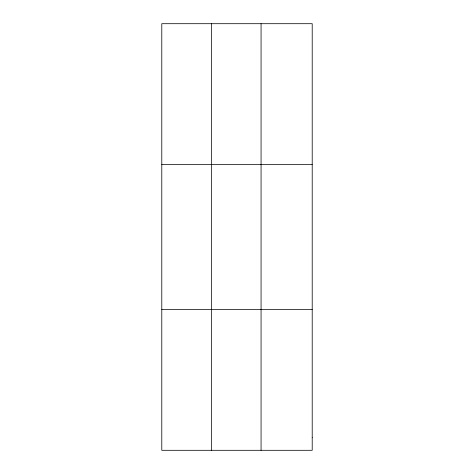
<?xml version="1.0" encoding="UTF-8"?>
<svg xmlns="http://www.w3.org/2000/svg" width="474" height="474" viewBox="0 0 474 474"><rect width="100%" height="100%" fill="white"/><g stroke="black" fill="none" stroke-linecap="round" stroke-linejoin="round"><path stroke-width="0.71" d="M211.428 450.3L211.428 23.7M261.067 450.3L261.067 23.7M161.788 164.478L312.212 164.478M161.788 309.522L312.212 309.522M312.212 437.502L312.212 450.3L161.788 450.3L161.788 23.7L312.212 23.7L312.212 437.502"/></g></svg>
